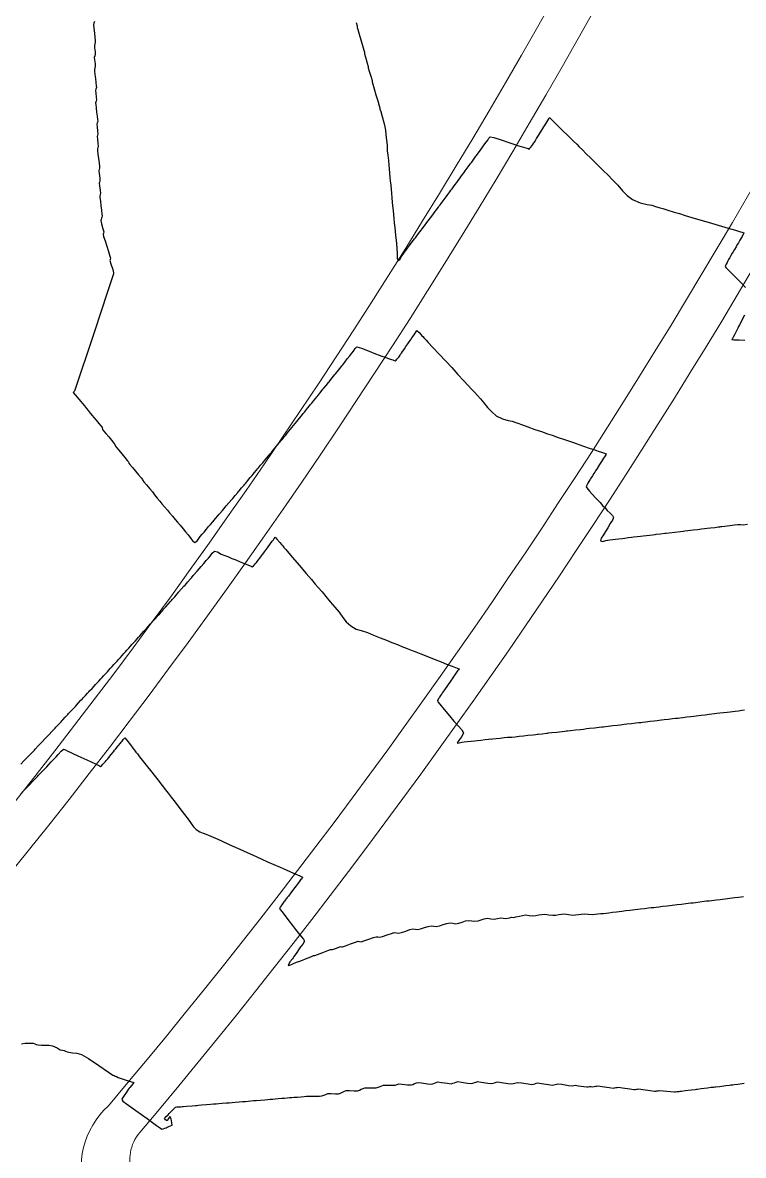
# Model space of a CAD drawing. Header units: millimetres. Extents: x 340454 to 342791, y 6993867 to 6995092.
# Drawn here: x 341823 to 341858, y 6994355.1 to 6994410.2 of the extents above; entities that cross this region are included whole.
import ezdxf

# ---------------------------------------------------------------- set-up
doc = ezdxf.new("R2010")
doc.units = ezdxf.units.MM
doc.header["$LTSCALE"] = 10
for name, color, linetype in [('T-HM-CURVA_INTERMEDIARIA', 45, 'Continuous'), ('T-HM-CURVA_MESTRA', 20, 'Continuous'), ('URB-Calçadas', 2, 'Continuous'), ('URB-Quadras', 3, 'Continuous')]:
    doc.layers.add(name, color=color, linetype=linetype)

msp = doc.modelspace()

# ---------------------------------------------------------------- linework, layer by layer
at = {"layer": 'T-HM-CURVA_INTERMEDIARIA', "color": 45, "linetype": 'Continuous', "lineweight": -3, "flags": 128}
for points, elevation in [([(341826.463, 6994410.299), (341826.439, 6994410.217), (341826.414, 6994410.135), (341826.427, 6994409.981), (341826.459, 6994409.714), (341826.481, 6994409.529), (341826.499, 6994409.373), (341826.505, 6994409.288), (341826.481, 6994409.208), (341826.457, 6994409.129), (341826.468, 6994409.009), (341826.492, 6994408.818), (341826.503, 6994408.699), (341826.48, 6994408.621), (341826.456, 6994408.543), (341826.468, 6994408.422), (341826.492, 6994408.229), (341826.504, 6994408.109), (341826.481, 6994408.033), (341826.458, 6994407.956), (341826.464, 6994407.871), (341826.484, 6994407.711), (341826.506, 6994407.519), (341826.529, 6994407.325), (341826.548, 6994407.161), (341826.555, 6994407.076), (341826.533, 6994407.002), (341826.511, 6994406.927), (341826.523, 6994406.804), (341826.548, 6994406.603), (341826.56, 6994406.481), (341826.539, 6994406.408), (341826.518, 6994406.335), (341826.525, 6994406.249), (341826.545, 6994406.084), (341826.568, 6994405.885), (341826.592, 6994405.684), (341826.612, 6994405.515), (341826.619, 6994405.429), (341826.599, 6994405.358), (341826.578, 6994405.288), (341826.591, 6994405.162), (341826.617, 6994404.953), (341826.63, 6994404.828), (341826.61, 6994404.759), (341826.59, 6994404.69), (341826.603, 6994404.564), (341826.63, 6994404.352), (341826.643, 6994404.226), (341826.624, 6994404.159), (341826.604, 6994404.091), (341826.612, 6994404.005), (341826.633, 6994403.831), (341826.658, 6994403.623), (341826.684, 6994403.413), (341826.705, 6994403.236), (341826.713, 6994403.149), (341826.694, 6994403.084), (341826.676, 6994403.02), (341826.69, 6994402.89), (341826.717, 6994402.67), (341826.731, 6994402.541), (341826.714, 6994402.478), (341826.696, 6994402.415), (341826.71, 6994402.285), (341826.738, 6994402.062), (341826.752, 6994401.933), (341826.735, 6994401.871), (341826.718, 6994401.81), (341826.726, 6994401.722), (341826.749, 6994401.54), (341826.776, 6994401.323), (341826.802, 6994401.103), (341826.825, 6994400.918), (341826.834, 6994400.829), (341826.819, 6994400.771), (341826.801, 6994400.712), (341826.783, 6994400.654), (341826.769, 6994400.596), (341826.806, 6994400.448), (341826.875, 6994400.191), (341826.912, 6994400.045), (341826.897, 6994399.988), (341826.881, 6994399.932), (341826.91, 6994399.832), (341826.978, 6994399.614), (341827.059, 6994399.354), (341827.141, 6994399.09), (341827.21, 6994398.867), (341827.24, 6994398.764), (341827.226, 6994398.712), (341827.212, 6994398.66), (341827.26, 6994398.501), (341827.349, 6994398.22), (341827.397, 6994398.062), (341827.386, 6994398.012), (341827.371, 6994397.963), (341827.29, 6994397.718), (341827.08, 6994397.081), (341826.783, 6994396.183), (341826.443, 6994395.153), (341826.102, 6994394.124), (341825.805, 6994393.224), (341825.593, 6994392.586), (341825.51, 6994392.339), (341825.469, 6994392.285), (341825.435, 6994392.232), (341825.524, 6994392.117), (341825.702, 6994391.907), (341825.798, 6994391.789), (341825.876, 6994391.694), (341825.974, 6994391.574), (341826.073, 6994391.454), (341826.153, 6994391.356), (341826.254, 6994391.233), (341826.355, 6994391.109), (341826.436, 6994391.009), (341826.539, 6994390.883), (341826.671, 6994390.723), (341826.782, 6994390.586), (341826.832, 6994390.524), (341826.858, 6994390.436), (341826.908, 6994390.373), (341827.021, 6994390.237), (341827.156, 6994390.073), (341827.293, 6994389.907), (341827.41, 6994389.765), (341827.462, 6994389.701), (341827.484, 6994389.624), (341827.536, 6994389.561), (341827.655, 6994389.418), (341827.796, 6994389.248), (341827.94, 6994389.075), (341828.062, 6994388.927), (341828.116, 6994388.861), (341828.135, 6994388.797), (341828.189, 6994388.732), (341828.313, 6994388.583), (341828.461, 6994388.406), (341828.612, 6994388.226), (341828.741, 6994388.071), (341828.797, 6994388.004), (341828.812, 6994387.953), (341828.868, 6994387.886), (341829, 6994387.732), (341829.154, 6994387.546), (341829.28, 6994387.389), (341829.387, 6994387.252), (341829.518, 6994387.09), (341829.646, 6994386.937), (341829.749, 6994386.818), (341829.877, 6994386.666), (341830.009, 6994386.507), (341830.118, 6994386.372), (341830.255, 6994386.207), (341830.389, 6994386.048), (341830.498, 6994385.923), (341830.633, 6994385.765), (341830.778, 6994385.594), (341830.898, 6994385.452), (341831.026, 6994385.302), (341831.149, 6994385.131), (341831.248, 6994384.987), (341831.35, 6994384.927), (341831.475, 6994385.024), (341831.6, 6994385.218), (341831.699, 6994385.332), (341831.793, 6994385.44), (341831.909, 6994385.575), (341832.019, 6994385.703), (341832.106, 6994385.805), (341832.216, 6994385.933), (341832.355, 6994386.096), (341832.472, 6994386.232), (341832.522, 6994386.291), (341832.56, 6994386.335), (341832.693, 6994386.492), (341832.828, 6994386.65), (341832.876, 6994386.706), (341833.004, 6994386.856), (341833.133, 6994387.009), (341833.191, 6994387.077), (341833.314, 6994387.221), (341833.438, 6994387.368), (341833.472, 6994387.409), (341833.506, 6994387.449), (341833.623, 6994387.587), (341833.741, 6994387.728), (341833.781, 6994387.775), (341833.82, 6994387.822), (341833.931, 6994387.953), (341834.044, 6994388.088), (341834.089, 6994388.141), (341834.134, 6994388.195), (341834.239, 6994388.32), (341834.346, 6994388.448), (341834.397, 6994388.508), (341834.447, 6994388.568), (341834.546, 6994388.687), (341834.648, 6994388.809), (341834.704, 6994388.876), (341834.759, 6994388.943), (341834.852, 6994389.054), (341834.948, 6994389.17), (341835.01, 6994389.244), (341835.071, 6994389.318), (341835.157, 6994389.422), (341835.248, 6994389.532), (341835.315, 6994389.612), (341835.382, 6994389.693), (341835.462, 6994389.79), (341835.547, 6994389.893), (341835.62, 6994389.981), (341835.693, 6994390.069), (341835.767, 6994390.16), (341835.846, 6994390.255), (341835.927, 6994390.354), (341836.003, 6994390.446), (341836.073, 6994390.532), (341836.143, 6994390.618), (341836.23, 6994390.724), (341836.312, 6994390.823), (341836.376, 6994390.902), (341836.44, 6994390.98), (341836.533, 6994391.094), (341836.621, 6994391.201), (341836.678, 6994391.272), (341836.736, 6994391.343), (341836.835, 6994391.464), (341836.929, 6994391.58), (341836.98, 6994391.643), (341837.031, 6994391.706), (341837.136, 6994391.835), (341837.236, 6994391.959), (341837.281, 6994392.014), (341837.326, 6994392.07), (341837.436, 6994392.206), (341837.543, 6994392.339), (341837.581, 6994392.386), (341837.619, 6994392.434), (341837.736, 6994392.578), (341837.849, 6994392.719), (341837.881, 6994392.758), (341837.912, 6994392.798), (341838.035, 6994392.95), (341838.155, 6994393.1), (341838.205, 6994393.163), (341838.333, 6994393.323), (341838.459, 6994393.481), (341838.496, 6994393.527), (341838.54, 6994393.583), (341838.642, 6994393.711), (341838.764, 6994393.863), (341838.883, 6994394.014), (341838.99, 6994394.149), (341839.067, 6994394.246), (341839.142, 6994394.366), (341839.228, 6994394.449), (341839.45, 6994394.388), (341839.829, 6994394.241), (341840.142, 6994394.117), (341840.312, 6994394.055), (341840.448, 6994394.006), (341840.609, 6994393.948), (341840.808, 6994393.876), (341840.975, 6994393.816), (341841.047, 6994393.79), (341841.094, 6994393.765), (341841.14, 6994393.803), (341841.18, 6994393.848), (341841.236, 6994393.919), (341841.267, 6994393.959), (341841.298, 6994394.003), (341841.33, 6994394.046), (341841.361, 6994394.09), (341841.399, 6994394.145), (341841.453, 6994394.225), (341841.508, 6994394.304), (341841.547, 6994394.362), (341841.619, 6994394.466), (341841.71, 6994394.601), (341841.771, 6994394.69), (341841.823, 6994394.767), (341841.868, 6994394.832), (341841.912, 6994394.898), (341842.01, 6994395.042), (341842.099, 6994395.173), (341842.153, 6994395.254), (341842.255, 6994395.149), (341842.359, 6994395.035), (341842.396, 6994394.995), (341842.433, 6994394.954), (341842.499, 6994394.884), (341842.594, 6994394.781), (341842.702, 6994394.666), (341842.932, 6994394.42), (341843.232, 6994394.098), (341843.553, 6994393.754), (341843.844, 6994393.441), (341844.15, 6994393.111), (341844.418, 6994392.822), (341844.641, 6994392.58), (341844.813, 6994392.393), (341844.97, 6994392.225), (341845.094, 6994392.092), (341845.25, 6994391.923), (341845.409, 6994391.734), (341845.591, 6994391.507), (341845.792, 6994391.283), (341846.007, 6994391.102), (341846.312, 6994390.954), (341846.593, 6994390.874), (341846.778, 6994390.829), (341846.919, 6994390.78), (341847.06, 6994390.731), (341847.237, 6994390.669), (341847.543, 6994390.561), (341847.894, 6994390.437), (341848.209, 6994390.327), (341848.498, 6994390.227), (341848.727, 6994390.148), (341849.016, 6994390.048), (341849.327, 6994389.941), (341849.762, 6994389.791), (341850.214, 6994389.635), (341850.579, 6994389.509), (341850.752, 6994389.45), (341850.884, 6994389.404), (341850.975, 6994389.372), (341851.026, 6994389.354), (341851.078, 6994389.336), (341851.225, 6994389.288), (341851.363, 6994389.239), (341851.338, 6994389.194), (341851.309, 6994389.153), (341851.278, 6994389.104), (341851.233, 6994389.033), (341851.136, 6994388.879), (341851.037, 6994388.723), (341850.918, 6994388.535), (341850.848, 6994388.425), (341850.806, 6994388.359), (341850.764, 6994388.292), (341850.687, 6994388.172), (341850.617, 6994388.063), (341850.589, 6994388.017), (341850.562, 6994387.974), (341850.515, 6994387.898), (341850.467, 6994387.814), (341850.43, 6994387.748), (341850.402, 6994387.692), (341850.379, 6994387.636), (341850.418, 6994387.583), (341850.554, 6994387.433), (341850.832, 6994387.127), (341851.066, 6994386.869), (341851.189, 6994386.733), (341851.287, 6994386.625), (341851.404, 6994386.495), (341851.546, 6994386.353), (341851.665, 6994386.237), (341851.72, 6994386.145), (341851.664, 6994386.009), (341851.587, 6994385.907), (341851.545, 6994385.833), (341851.504, 6994385.759), (341851.441, 6994385.646), (341851.335, 6994385.458), (341851.225, 6994385.3), (341851.109, 6994385.132), (341851.084, 6994385.01), (341851.18, 6994384.982), (341851.342, 6994385.02), (341851.534, 6994385.061), (341851.691, 6994385.079), (341851.817, 6994385.093), (341851.974, 6994385.112), (341852.137, 6994385.131), (341852.272, 6994385.147), (341852.432, 6994385.166), (341852.586, 6994385.184), (341852.708, 6994385.198), (341852.862, 6994385.216), (341853.026, 6994385.235), (341853.166, 6994385.252), (341853.328, 6994385.271), (341853.606, 6994385.304), (341853.748, 6994385.32), (341853.8, 6994385.327), (341854.01, 6994385.352), (341854.22, 6994385.377), (341854.28, 6994385.385), (341854.423, 6994385.401), (341854.699, 6994385.434), (341854.97, 6994385.466), (341855.11, 6994385.483), (341855.185, 6994385.493), (341855.326, 6994385.51), (341855.595, 6994385.542), (341855.796, 6994385.566), (341855.997, 6994385.59), (341856.149, 6994385.608), (341856.28, 6994385.624), (341856.442, 6994385.644), (341856.64, 6994385.667), (341856.805, 6994385.687), (341856.882, 6994385.697), (341856.933, 6994385.703), (341856.985, 6994385.71), (341857.123, 6994385.727), (341857.378, 6994385.758), (341857.604, 6994385.787), (341857.764, 6994385.804), (341857.891, 6994385.799), (341858.017, 6994385.793), (341858.235, 6994385.817)], 704), ([(341822.884, 6994374.14), (341823.033, 6994374.297), (341823.158, 6994374.427), (341823.212, 6994374.484), (341823.248, 6994374.522), (341823.393, 6994374.674), (341823.539, 6994374.827), (341823.584, 6994374.875), (341823.724, 6994375.023), (341823.865, 6994375.172), (341823.918, 6994375.228), (341824.054, 6994375.372), (341824.19, 6994375.516), (341824.253, 6994375.582), (341824.383, 6994375.721), (341824.515, 6994375.862), (341824.551, 6994375.899), (341824.586, 6994375.937), (341824.712, 6994376.071), (341824.84, 6994376.207), (341824.879, 6994376.25), (341824.919, 6994376.292), (341825.04, 6994376.422), (341825.163, 6994376.553), (341825.207, 6994376.601), (341825.252, 6994376.648), (341825.368, 6994376.773), (341825.486, 6994376.9), (341825.535, 6994376.952), (341825.583, 6994377.005), (341825.694, 6994377.124), (341825.808, 6994377.247), (341825.861, 6994377.305), (341825.915, 6994377.362), (341826.021, 6994377.477), (341826.13, 6994377.595), (341826.188, 6994377.657), (341826.245, 6994377.72), (341826.346, 6994377.829), (341826.45, 6994377.943), (341826.513, 6994378.011), (341826.575, 6994378.078), (341826.671, 6994378.183), (341826.771, 6994378.291), (341826.838, 6994378.364), (341826.905, 6994378.438), (341826.996, 6994378.536), (341827.09, 6994378.64), (341827.162, 6994378.719), (341827.234, 6994378.797), (341827.319, 6994378.891), (341827.409, 6994378.989), (341827.486, 6994379.073), (341827.562, 6994379.158), (341827.642, 6994379.246), (341827.727, 6994379.339), (341827.811, 6994379.431), (341827.89, 6994379.519), (341827.967, 6994379.604), (341828.044, 6994379.689), (341828.133, 6994379.787), (341828.217, 6994379.88), (341828.289, 6994379.96), (341828.361, 6994380.04), (341828.455, 6994380.143), (341828.544, 6994380.243), (341828.61, 6994380.317), (341828.677, 6994380.391), (341828.775, 6994380.5), (341828.87, 6994380.605), (341828.931, 6994380.674), (341828.992, 6994380.742), (341829.096, 6994380.857), (341829.195, 6994380.969), (341829.251, 6994381.031), (341829.307, 6994381.094), (341829.415, 6994381.215), (341829.52, 6994381.333), (341829.57, 6994381.389), (341829.621, 6994381.446), (341829.734, 6994381.574), (341829.844, 6994381.698), (341829.889, 6994381.748), (341829.934, 6994381.799), (341830.052, 6994381.932), (341830.168, 6994382.063), (341830.207, 6994382.107), (341830.246, 6994382.152), (341830.37, 6994382.292), (341830.491, 6994382.429), (341830.524, 6994382.467), (341830.558, 6994382.505), (341830.687, 6994382.651), (341830.813, 6994382.796), (341830.869, 6994382.859), (341831.003, 6994383.012), (341831.135, 6994383.163), (341831.179, 6994383.213), (341831.273, 6994383.32), (341831.457, 6994383.531), (341831.563, 6994383.653), (341831.658, 6994383.762), (341831.777, 6994383.899), (341831.904, 6994384.046), (341832.008, 6994384.165), (341832.097, 6994384.268), (341832.193, 6994384.415), (341832.303, 6994384.506), (341832.451, 6994384.47), (341832.632, 6994384.369), (341832.804, 6994384.298), (341832.985, 6994384.224), (341833.15, 6994384.156), (341833.337, 6994384.079), (341833.556, 6994383.988), (341833.8, 6994383.889), (341834.004, 6994383.805), (341834.092, 6994383.769), (341834.136, 6994383.741), (341834.198, 6994383.79), (341834.232, 6994383.827), (341834.283, 6994383.885), (341834.34, 6994383.955), (341834.38, 6994384.005), (341834.43, 6994384.07), (341834.504, 6994384.169), (341834.583, 6994384.274), (341834.618, 6994384.322), (341834.654, 6994384.369), (341834.732, 6994384.474), (341834.876, 6994384.667), (341835.031, 6994384.875), (341835.116, 6994384.989), (341835.169, 6994385.06), (341835.21, 6994385.125), (341835.26, 6994385.183), (341835.343, 6994385.097), (341835.481, 6994384.932), (341835.568, 6994384.825), (341835.624, 6994384.759), (341835.68, 6994384.693), (341835.77, 6994384.588), (341835.921, 6994384.41), (341836.106, 6994384.193), (341836.427, 6994383.818), (341836.77, 6994383.416), (341837.024, 6994383.12), (341837.207, 6994382.906), (341837.353, 6994382.736), (341837.536, 6994382.521), (341837.725, 6994382.297), (341837.939, 6994382.043), (341838.158, 6994381.783), (341838.362, 6994381.542), (341838.553, 6994381.284), (341838.702, 6994381.075), (341838.93, 6994380.868), (341839.198, 6994380.717), (341839.443, 6994380.64), (341839.748, 6994380.54), (341840.041, 6994380.422), (341840.356, 6994380.295), (341840.664, 6994380.171), (341840.936, 6994380.062), (341841.205, 6994379.956), (341841.42, 6994379.871), (341841.672, 6994379.772), (341841.913, 6994379.676), (341842.105, 6994379.599), (341842.347, 6994379.502), (341842.631, 6994379.39), (341842.985, 6994379.251), (341843.333, 6994379.115), (341843.599, 6994379.011), (341843.873, 6994378.905), (341844.103, 6994378.817), (341844.201, 6994378.775), (341844.173, 6994378.728), (341844.134, 6994378.679), (341844.033, 6994378.533), (341843.921, 6994378.373), (341843.87, 6994378.299), (341843.819, 6994378.226), (341843.765, 6994378.148), (341843.708, 6994378.066), (341843.608, 6994377.923), (341843.527, 6994377.808), (341843.494, 6994377.761), (341843.449, 6994377.696), (341843.404, 6994377.632), (341843.373, 6994377.586), (341843.341, 6994377.539), (341843.303, 6994377.483), (341843.271, 6994377.433), (341843.243, 6994377.39), (341843.208, 6994377.333), (341843.18, 6994377.284), (341843.153, 6994377.23), (341843.168, 6994377.174), (341843.261, 6994377.061), (341843.481, 6994376.799), (341843.74, 6994376.49), (341843.951, 6994376.238), (341844.165, 6994376.005), (341844.343, 6994375.813), (341844.423, 6994375.668), (341844.343, 6994375.489), (341844.249, 6994375.386), (341844.217, 6994375.335), (341844.185, 6994375.283), (341844.141, 6994375.22), (341844.11, 6994375.162), (341844.201, 6994375.174), (341844.342, 6994375.203), (341844.447, 6994375.218), (341844.603, 6994375.238), (341844.793, 6994375.262), (341844.962, 6994375.281), (341845.103, 6994375.295), (341845.268, 6994375.313), (341845.468, 6994375.337), (341845.635, 6994375.358), (341845.707, 6994375.367), (341845.758, 6994375.359), (341845.832, 6994375.367), (341846, 6994375.387), (341846.198, 6994375.409), (341846.391, 6994375.432), (341846.552, 6994375.45), (341846.624, 6994375.458), (341846.701, 6994375.452), (341846.774, 6994375.459), (341846.937, 6994375.477), (341847.127, 6994375.498), (341847.337, 6994375.521), (341847.542, 6994375.543), (341847.805, 6994375.572), (341847.945, 6994375.587), (341847.996, 6994375.593), (341848.047, 6994375.6), (341848.247, 6994375.622), (341848.449, 6994375.644), (341848.505, 6994375.651), (341848.56, 6994375.658), (341848.703, 6994375.674), (341848.963, 6994375.703), (341849.215, 6994375.731), (341849.354, 6994375.746), (341849.419, 6994375.754), (341849.484, 6994375.763), (341849.624, 6994375.779), (341849.875, 6994375.806), (341850.118, 6994375.833), (341850.256, 6994375.849), (341850.33, 6994375.858), (341850.403, 6994375.868), (341850.543, 6994375.883), (341850.784, 6994375.91), (341851.018, 6994375.937), (341851.155, 6994375.952), (341851.237, 6994375.963), (341851.319, 6994375.973), (341851.458, 6994375.989), (341851.69, 6994376.015), (341851.915, 6994376.04), (341852.052, 6994376.056), (341852.142, 6994376.067), (341852.231, 6994376.079), (341852.37, 6994376.095), (341852.593, 6994376.12), (341852.81, 6994376.145), (341852.947, 6994376.16), (341853.043, 6994376.173), (341853.14, 6994376.185), (341853.279, 6994376.201), (341853.494, 6994376.226), (341853.702, 6994376.25), (341853.839, 6994376.265), (341853.943, 6994376.279), (341854.046, 6994376.292), (341854.184, 6994376.308), (341854.391, 6994376.332), (341854.592, 6994376.355), (341854.729, 6994376.371), (341854.839, 6994376.385), (341854.949, 6994376.399), (341855.087, 6994376.415), (341855.287, 6994376.438), (341855.48, 6994376.461), (341855.617, 6994376.477), (341855.733, 6994376.492), (341855.849, 6994376.507), (341855.989, 6994376.523), (341856.179, 6994376.545), (341856.364, 6994376.567), (341856.503, 6994376.583), (341856.624, 6994376.599), (341856.746, 6994376.614), (341856.887, 6994376.631), (341857.07, 6994376.652), (341857.246, 6994376.673), (341857.387, 6994376.69), (341857.513, 6994376.706), (341857.64, 6994376.722), (341857.798, 6994376.741), (341857.958, 6994376.76), (341858.086, 6994376.777)], 703), ([(341822.881, 6994372.697), (341823.015, 6994372.836), (341823.074, 6994372.898), (341823.214, 6994373.044), (341823.353, 6994373.188), (341823.402, 6994373.24), (341823.547, 6994373.391), (341823.69, 6994373.541), (341823.729, 6994373.582), (341823.779, 6994373.634), (341823.892, 6994373.753), (341824.027, 6994373.895), (341824.14, 6994374.013), (341824.239, 6994374.118), (341824.363, 6994374.249), (341824.492, 6994374.384), (341824.595, 6994374.494), (341824.699, 6994374.604), (341824.845, 6994374.778), (341824.953, 6994374.873), (341825.06, 6994374.838), (341825.173, 6994374.77), (341825.287, 6994374.717), (341825.409, 6994374.661), (341825.646, 6994374.551), (341826.088, 6994374.346), (341826.516, 6994374.148), (341826.708, 6994374.059), (341826.75, 6994374.029), (341826.815, 6994374.075), (341826.858, 6994374.117), (341826.902, 6994374.165), (341826.964, 6994374.234), (341827.001, 6994374.276), (341827.031, 6994374.311), (341827.065, 6994374.352), (341827.109, 6994374.405), (341827.16, 6994374.467), (341827.271, 6994374.604), (341827.387, 6994374.745), (341827.442, 6994374.812), (341827.496, 6994374.878), (341827.617, 6994375.028), (341827.729, 6994375.165), (341827.768, 6994375.212), (341827.806, 6994375.259), (341827.862, 6994375.346), (341827.937, 6994375.421), (341828.046, 6994375.302), (341828.22, 6994375.072), (341828.336, 6994374.915), (341828.408, 6994374.821), (341828.481, 6994374.728), (341828.551, 6994374.638), (341828.66, 6994374.498), (341828.792, 6994374.328), (341828.973, 6994374.097), (341829.25, 6994373.742), (341829.539, 6994373.372), (341829.754, 6994373.098), (341829.914, 6994372.893), (341830.041, 6994372.731), (341830.201, 6994372.526), (341830.388, 6994372.284), (341830.62, 6994371.984), (341830.848, 6994371.688), (341831.022, 6994371.462), (341831.167, 6994371.257), (341831.282, 6994371.089), (341831.417, 6994370.951), (341831.591, 6994370.848), (341831.755, 6994370.785), (341831.847, 6994370.755), (341831.926, 6994370.72), (341832.005, 6994370.684), (341832.132, 6994370.628), (341832.345, 6994370.532), (341832.605, 6994370.415), (341833.056, 6994370.211), (341833.538, 6994369.994), (341833.893, 6994369.833), (341834.151, 6994369.717), (341834.355, 6994369.624), (341834.613, 6994369.509), (341834.881, 6994369.389), (341835.185, 6994369.254), (341835.496, 6994369.117), (341835.785, 6994368.988), (341836.152, 6994368.83), (341836.459, 6994368.697), (341836.591, 6994368.631), (341836.546, 6994368.561), (341836.495, 6994368.504), (341836.46, 6994368.458), (341836.375, 6994368.347), (341836.269, 6994368.208), (341836.21, 6994368.13), (341836.151, 6994368.053), (341836.015, 6994367.874), (341835.896, 6994367.72), (341835.842, 6994367.648), (341835.793, 6994367.584), (341835.746, 6994367.524), (341835.71, 6994367.476), (341835.678, 6994367.433), (341835.647, 6994367.39), (341835.613, 6994367.343), (341835.575, 6994367.289), (341835.54, 6994367.237), (341835.5, 6994367.174), (341835.47, 6994367.114), (341835.506, 6994367.063), (341835.575, 6994366.973), (341835.735, 6994366.763), (341835.927, 6994366.511), (341836.095, 6994366.289), (341836.24, 6994366.098), (341836.374, 6994365.92), (341836.513, 6994365.755), (341836.629, 6994365.62), (341836.679, 6994365.518), (341836.604, 6994365.374), (341836.521, 6994365.285), (341836.49, 6994365.24), (341836.46, 6994365.195), (341836.398, 6994365.105), (341836.309, 6994364.974), (341836.228, 6994364.854), (341836.17, 6994364.77), (341836.132, 6994364.714), (341836.094, 6994364.658), (341835.967, 6994364.513), (341835.88, 6994364.345), (341835.965, 6994364.346), (341836.116, 6994364.415), (341836.297, 6994364.497), (341836.452, 6994364.555), (341836.579, 6994364.603), (341836.728, 6994364.661), (341836.989, 6994364.766), (341837.122, 6994364.82), (341837.178, 6994364.819), (341837.314, 6994364.871), (341837.574, 6994364.971), (341837.824, 6994365.069), (341837.955, 6994365.118), (341838.044, 6994365.117), (341838.234, 6994365.188), (341838.427, 6994365.259), (341838.481, 6994365.254), (341838.535, 6994365.25), (341838.672, 6994365.297), (341838.92, 6994365.386), (341839.157, 6994365.472), (341839.29, 6994365.517), (341839.363, 6994365.507), (341839.435, 6994365.497), (341839.572, 6994365.54), (341839.808, 6994365.621), (341840.032, 6994365.7), (341840.167, 6994365.741), (341840.255, 6994365.729), (341840.342, 6994365.717), (341840.48, 6994365.757), (341840.703, 6994365.831), (341840.915, 6994365.903), (341841.052, 6994365.941), (341841.154, 6994365.927), (341841.257, 6994365.913), (341841.396, 6994365.95), (341841.607, 6994366.017), (341841.805, 6994366.083), (341841.945, 6994366.119), (341842.061, 6994366.103), (341842.177, 6994366.086), (341842.319, 6994366.121), (341842.517, 6994366.182), (341842.702, 6994366.242), (341842.845, 6994366.276), (341842.974, 6994366.258), (341843.103, 6994366.239), (341843.248, 6994366.271), (341843.432, 6994366.328), (341843.605, 6994366.382), (341843.752, 6994366.414), (341843.893, 6994366.394), (341844.034, 6994366.373), (341844.184, 6994366.403), (341844.354, 6994366.455), (341844.512, 6994366.504), (341844.664, 6994366.534), (341844.817, 6994366.512), (341844.969, 6994366.489), (341845.125, 6994366.518), (341845.28, 6994366.565), (341845.431, 6994366.61), (341845.582, 6994366.638), (341845.745, 6994366.614), (341845.909, 6994366.59), (341846.073, 6994366.625), (341846.211, 6994366.659), (341846.341, 6994366.641), (341846.471, 6994366.621), (341846.653, 6994366.656), (341846.772, 6994366.688), (341846.852, 6994366.676), (341846.96, 6994366.699), (341847.146, 6994366.74), (341847.288, 6994366.779), (341847.431, 6994366.802), (341847.614, 6994366.776), (341847.798, 6994366.748), (341847.944, 6994366.768), (341848.088, 6994366.799), (341848.231, 6994366.825), (341848.375, 6994366.837), (341848.569, 6994366.809), (341848.762, 6994366.78), (341848.908, 6994366.792), (341849.049, 6994366.815), (341849.189, 6994366.837), (341849.328, 6994366.849), (341849.531, 6994366.819), (341849.734, 6994366.789), (341849.875, 6994366.8), (341850.013, 6994366.821), (341850.148, 6994366.84), (341850.283, 6994366.852), (341850.487, 6994366.836), (341850.691, 6994366.819), (341850.829, 6994366.83), (341850.962, 6994366.848), (341851.096, 6994366.863), (341851.226, 6994366.877), (341851.353, 6994366.89), (341851.481, 6994366.905), (341851.675, 6994366.929), (341851.869, 6994366.954), (341851.997, 6994366.969), (341852.126, 6994366.983), (341852.32, 6994367.008), (341852.515, 6994367.033), (341852.646, 6994367.047), (341852.773, 6994367.061), (341852.899, 6994367.075), (341853.024, 6994367.089), (341853.223, 6994367.114), (341853.422, 6994367.14), (341853.55, 6994367.154), (341853.675, 6994367.168), (341853.798, 6994367.182), (341853.921, 6994367.195), (341854.124, 6994367.222), (341854.327, 6994367.248), (341854.452, 6994367.262), (341854.574, 6994367.275), (341854.695, 6994367.289), (341854.815, 6994367.302), (341855.022, 6994367.329), (341855.229, 6994367.356), (341855.352, 6994367.37), (341855.471, 6994367.383), (341855.59, 6994367.396), (341855.708, 6994367.41), (341855.918, 6994367.437), (341856.129, 6994367.464), (341856.249, 6994367.478), (341856.367, 6994367.491), (341856.483, 6994367.504), (341856.598, 6994367.517), (341856.725, 6994367.534), (341856.899, 6994367.556), (341857.026, 6994367.572), (341857.144, 6994367.586), (341857.26, 6994367.599), (341857.373, 6994367.612), (341857.487, 6994367.625), (341857.615, 6994367.642), (341857.793, 6994367.665), (341857.921, 6994367.681), (341858.037, 6994367.695)], 702), ([(341822.92, 6994360.531), (341823.095, 6994360.554), (341823.329, 6994360.556), (341823.483, 6994360.553), (341823.556, 6994360.521), (341823.63, 6994360.488), (341823.724, 6994360.478), (341823.894, 6994360.467), (341824.072, 6994360.454), (341824.253, 6994360.452), (341824.428, 6994360.427), (341824.648, 6994360.322), (341824.792, 6994360.236), (341824.895, 6994360.219), (341824.986, 6994360.206), (341825.058, 6994360.167), (341825.129, 6994360.128), (341825.209, 6994360.111), (341825.29, 6994360.099), (341825.398, 6994360.09), (341825.605, 6994360.064), (341825.839, 6994360), (341826.169, 6994359.807), (341826.676, 6994359.471), (341827.142, 6994359.151), (341827.349, 6994359.007), (341827.422, 6994358.983), (341827.467, 6994358.954), (341827.53, 6994358.927), (341827.614, 6994358.893), (341827.813, 6994358.826), (341828.148, 6994358.714), (341828.328, 6994358.654), (341828.385, 6994358.635), (341828.288, 6994358.518), (341828.188, 6994358.4), (341828.155, 6994358.362), (341828.11, 6994358.301), (341828.048, 6994358.216), (341827.982, 6994358.127), (341827.934, 6994358.061), (341827.902, 6994358.013), (341827.873, 6994357.968), (341827.842, 6994357.914), (341827.815, 6994357.862), (341827.794, 6994357.809), (341827.837, 6994357.739), (341828.029, 6994357.6), (341828.483, 6994357.272), (341829.023, 6994356.882), (341829.477, 6994356.555), (341829.67, 6994356.416), (341829.737, 6994356.367), (341829.808, 6994356.386), (341829.887, 6994356.411), (341829.945, 6994356.439), (341829.994, 6994356.463), (341830.053, 6994356.488), (341830.107, 6994356.51), (341830.164, 6994356.534), (341830.25, 6994356.559), (341830.232, 6994356.674), (341830.187, 6994356.881), (341830.137, 6994356.995), (341830.066, 6994356.89), (341830.005, 6994356.777), (341829.925, 6994356.823), (341829.865, 6994356.897), (341829.95, 6994356.994), (341830.041, 6994357.073), (341830.1, 6994357.133), (341830.149, 6994357.181), (341830.209, 6994357.242), (341830.31, 6994357.348), (341830.408, 6994357.442), (341830.471, 6994357.45), (341830.536, 6994357.453), (341830.598, 6994357.458), (341830.66, 6994357.463), (341830.724, 6994357.469), (341830.788, 6994357.474), (341830.944, 6994357.487), (341831.216, 6994357.51), (341831.376, 6994357.523), (341831.449, 6994357.529), (341831.521, 6994357.535), (341831.673, 6994357.548), (341831.917, 6994357.568), (341832.109, 6994357.584), (341832.258, 6994357.596), (341832.39, 6994357.607), (341832.522, 6994357.618), (341832.683, 6994357.632), (341832.864, 6994357.647), (341833.015, 6994357.659), (341833.165, 6994357.672), (341833.332, 6994357.686), (341833.5, 6994357.7), (341833.662, 6994357.713), (341833.804, 6994357.725), (341833.943, 6994357.737), (341834.076, 6994357.748), (341834.206, 6994357.759), (341834.336, 6994357.769), (341834.544, 6994357.787), (341834.753, 6994357.804), (341834.891, 6994357.816), (341835.018, 6994357.826), (341835.14, 6994357.836), (341835.261, 6994357.846), (341835.395, 6994357.857), (341835.576, 6994357.873), (341835.711, 6994357.884), (341835.839, 6994357.894), (341835.958, 6994357.904), (341836.072, 6994357.914), (341836.187, 6994357.923), (341836.325, 6994357.935), (341836.523, 6994357.951), (341836.664, 6994357.963), (341836.78, 6994357.974), (341836.896, 6994357.982), (341837.045, 6994357.981), (341837.259, 6994357.976), (341837.404, 6994357.976), (341837.519, 6994357.995), (341837.624, 6994358.021), (341837.718, 6994358.065), (341837.812, 6994358.104), (341837.961, 6994358.104), (341838.192, 6994358.094), (341838.342, 6994358.094), (341838.439, 6994358.13), (341838.532, 6994358.174), (341838.623, 6994358.216), (341838.715, 6994358.251), (341838.867, 6994358.25), (341839.106, 6994358.241), (341839.258, 6994358.241), (341839.353, 6994358.275), (341839.444, 6994358.315), (341839.532, 6994358.355), (341839.622, 6994358.387), (341839.776, 6994358.387), (341840.022, 6994358.378), (341840.177, 6994358.378), (341840.269, 6994358.41), (341840.357, 6994358.447), (341840.443, 6994358.484), (341840.53, 6994358.514), (341840.687, 6994358.514), (341840.94, 6994358.506), (341841.097, 6994358.506), (341841.185, 6994358.539), (341841.272, 6994358.571), (341841.436, 6994358.56), (341841.701, 6994358.535), (341841.864, 6994358.524), (341841.954, 6994358.552), (341842.04, 6994358.586), (341842.125, 6994358.619), (341842.21, 6994358.646), (341842.382, 6994358.624), (341842.666, 6994358.581), (341842.838, 6994358.56), (341842.924, 6994358.585), (341843.007, 6994358.616), (341843.088, 6994358.647), (341843.17, 6994358.671), (341843.346, 6994358.649), (341843.639, 6994358.604), (341843.815, 6994358.581), (341843.897, 6994358.604), (341843.977, 6994358.633), (341844.056, 6994358.661), (341844.135, 6994358.683), (341844.314, 6994358.659), (341844.616, 6994358.614), (341844.795, 6994358.59), (341844.874, 6994358.611), (341844.951, 6994358.637), (341845.027, 6994358.663), (341845.103, 6994358.683), (341845.285, 6994358.658), (341845.595, 6994358.611), (341845.777, 6994358.587), (341845.854, 6994358.606), (341845.928, 6994358.63), (341846.001, 6994358.653), (341846.075, 6994358.671), (341846.26, 6994358.646), (341846.577, 6994358.598), (341846.762, 6994358.573), (341846.836, 6994358.591), (341846.908, 6994358.612), (341846.978, 6994358.633), (341847.049, 6994358.65), (341847.237, 6994358.625), (341847.561, 6994358.575), (341847.749, 6994358.549), (341847.82, 6994358.566), (341847.889, 6994358.585), (341847.957, 6994358.605), (341848.026, 6994358.62), (341848.216, 6994358.594), (341848.547, 6994358.543), (341848.737, 6994358.517), (341848.806, 6994358.532), (341848.873, 6994358.55), (341848.939, 6994358.567), (341849.005, 6994358.582), (341849.197, 6994358.555), (341849.534, 6994358.504), (341849.727, 6994358.476), (341849.792, 6994358.491), (341849.858, 6994358.506), (341850.009, 6994358.485), (341850.269, 6994358.446), (341850.419, 6994358.425), (341850.484, 6994358.439), (341850.549, 6994358.453), (341850.634, 6994358.441), (341850.718, 6994358.429), (341850.782, 6994358.441), (341850.844, 6994358.456), (341850.906, 6994358.471), (341850.967, 6994358.483), (341851.164, 6994358.455), (341851.512, 6994358.402), (341851.709, 6994358.374), (341851.772, 6994358.384), (341851.834, 6994358.396), (341851.895, 6994358.405), (341851.957, 6994358.412), (341852.156, 6994358.384), (341852.509, 6994358.33), (341852.708, 6994358.302), (341852.77, 6994358.308), (341852.83, 6994358.317), (341852.89, 6994358.325), (341852.949, 6994358.331), (341853.151, 6994358.302), (341853.508, 6994358.249), (341853.709, 6994358.22), (341853.769, 6994358.225), (341853.827, 6994358.233), (341853.885, 6994358.24), (341853.942, 6994358.246), (341854.138, 6994358.231), (341854.486, 6994358.201), (341854.682, 6994358.186), (341854.74, 6994358.192), (341854.797, 6994358.198), (341854.854, 6994358.205), (341854.909, 6994358.211), (341854.964, 6994358.216), (341855.018, 6994358.222), (341855.196, 6994358.245), (341855.513, 6994358.286), (341855.691, 6994358.309), (341855.747, 6994358.315), (341855.803, 6994358.321), (341855.979, 6994358.344), (341856.292, 6994358.384), (341856.469, 6994358.407), (341856.527, 6994358.413), (341856.584, 6994358.419), (341856.639, 6994358.425), (341856.695, 6994358.432), (341856.871, 6994358.454), (341857.184, 6994358.494), (341857.36, 6994358.517), (341857.418, 6994358.524), (341857.475, 6994358.53), (341857.53, 6994358.536), (341857.586, 6994358.542), (341857.762, 6994358.565), (341858.074, 6994358.605)], 701)]:
    msp.add_lwpolyline(points, dxfattribs=dict(at, elevation=elevation))
at = {"layer": 'T-HM-CURVA_MESTRA', "color": 20, "linetype": 'Continuous', "lineweight": -3, "elevation": 705, "flags": 128}
for points in [[(341839.192, 6994410.244), (341839.237, 6994410.088), (341839.243, 6994410.004), (341839.272, 6994409.903), (341839.339, 6994409.676), (341839.418, 6994409.405), (341839.498, 6994409.13), (341839.566, 6994408.897), (341839.595, 6994408.795), (341839.601, 6994408.72), (341839.648, 6994408.559), (341839.734, 6994408.265), (341839.781, 6994408.105), (341839.786, 6994408.035), (341839.834, 6994407.872), (341839.922, 6994407.575), (341839.969, 6994407.413), (341839.974, 6994407.35), (341840.005, 6994407.246), (341840.075, 6994407.007), (341840.16, 6994406.721), (341840.245, 6994406.432), (341840.318, 6994406.186), (341840.349, 6994406.081), (341840.353, 6994406.028), (341840.39, 6994405.917), (341840.468, 6994405.664), (341840.545, 6994405.381), (341840.589, 6994405.169), (341840.616, 6994404.999), (341840.644, 6994404.783), (341840.676, 6994404.506), (341840.698, 6994404.268), (341840.707, 6994404.164), (341840.702, 6994404.094), (341840.712, 6994403.999), (341840.735, 6994403.78), (341840.762, 6994403.518), (341840.781, 6994403.305), (341840.795, 6994403.127), (341840.814, 6994402.91), (341840.836, 6994402.7), (341840.854, 6994402.533), (341840.875, 6994402.322), (341840.896, 6994402.108), (341840.911, 6994401.931), (341840.932, 6994401.71), (341840.952, 6994401.49), (341840.969, 6994401.316), (341840.99, 6994401.096), (341841.011, 6994400.876), (341841.028, 6994400.7), (341841.05, 6994400.481), (341841.073, 6994400.264), (341841.092, 6994400.091), (341841.116, 6994399.873), (341841.139, 6994399.65), (341841.157, 6994399.47), (341841.18, 6994399.253), (341841.19, 6994398.989), (341841.196, 6994398.769), (341841.243, 6994398.664), (341841.323, 6994398.711), (341841.408, 6994398.852), (341841.513, 6994399.019), (341841.612, 6994399.149), (341841.694, 6994399.257), (341841.797, 6994399.392), (341841.926, 6994399.562), (341842.033, 6994399.704), (341842.08, 6994399.765), (341842.113, 6994399.809), (341842.236, 6994399.972), (341842.361, 6994400.138), (341842.407, 6994400.198), (341842.523, 6994400.352), (341842.641, 6994400.51), (341842.7, 6994400.588), (341842.808, 6994400.733), (341842.92, 6994400.881), (341842.956, 6994400.93), (341842.993, 6994400.979), (341843.093, 6994401.113), (341843.197, 6994401.252), (341843.241, 6994401.311), (341843.285, 6994401.37), (341843.376, 6994401.493), (341843.473, 6994401.622), (341843.524, 6994401.692), (341843.576, 6994401.761), (341843.658, 6994401.872), (341843.747, 6994401.992), (341843.807, 6994402.073), (341843.866, 6994402.153), (341843.939, 6994402.251), (341844.019, 6994402.36), (341844.089, 6994402.455), (341844.156, 6994402.546), (341844.223, 6994402.636), (341844.289, 6994402.726), (341844.372, 6994402.839), (341844.446, 6994402.939), (341844.5, 6994403.014), (341844.555, 6994403.088), (341844.649, 6994403.216), (341844.734, 6994403.333), (341844.777, 6994403.392), (341844.82, 6994403.45), (341844.924, 6994403.593), (341845.022, 6994403.728), (341845.053, 6994403.77), (341845.084, 6994403.812), (341845.199, 6994403.97), (341845.31, 6994404.123), (341845.346, 6994404.173), (341845.461, 6994404.33), (341845.597, 6994404.518), (341845.652, 6994404.612), (341845.716, 6994404.683), (341845.891, 6994404.639), (341846.248, 6994404.526), (341846.627, 6994404.4), (341846.868, 6994404.321), (341847.051, 6994404.263), (341847.226, 6994404.208), (341847.448, 6994404.139), (341847.562, 6994404.104), (341847.611, 6994404.081), (341847.652, 6994404.118), (341847.702, 6994404.181), (341847.745, 6994404.24), (341847.79, 6994404.306), (341847.838, 6994404.379), (341847.867, 6994404.424), (341847.898, 6994404.474), (341847.977, 6994404.6), (341848.066, 6994404.744), (341848.114, 6994404.822), (341848.163, 6994404.9), (341848.227, 6994405.005), (341848.324, 6994405.161), (341848.416, 6994405.31), (341848.519, 6994405.477), (341848.569, 6994405.558), (341848.603, 6994405.614), (341848.656, 6994405.563), (341848.728, 6994405.491), (341848.878, 6994405.345), (341849.192, 6994405.037), (341849.537, 6994404.7), (341849.777, 6994404.465), (341849.93, 6994404.313), (341850.051, 6994404.193), (341850.204, 6994404.042), (341850.393, 6994403.856), (341850.601, 6994403.652), (341850.856, 6994403.401), (341851.055, 6994403.204), (341851.237, 6994403.022), (341851.434, 6994402.826), (341851.675, 6994402.586), (341851.927, 6994402.316), (341852.153, 6994402.056), (341852.38, 6994401.823), (341852.633, 6994401.633), (341853.007, 6994401.471), (341853.348, 6994401.39), (341853.58, 6994401.343), (341853.754, 6994401.291), (341853.927, 6994401.24), (341854.116, 6994401.184), (341854.367, 6994401.109), (341854.674, 6994401.017), (341854.929, 6994400.94), (341855.21, 6994400.854), (341855.532, 6994400.757), (341855.911, 6994400.643), (341856.317, 6994400.522), (341856.81, 6994400.376), (341857.288, 6994400.234), (341857.652, 6994400.126), (341857.801, 6994400.082), (341857.849, 6994400.067), (341857.897, 6994400.053), (341857.983, 6994400.036), (341858.065, 6994400.004), (341857.974, 6994399.829), (341857.864, 6994399.652), (341857.827, 6994399.588), (341857.79, 6994399.524), (341857.741, 6994399.439), (341857.678, 6994399.329), (341857.597, 6994399.187), (341857.536, 6994399.082), (341857.492, 6994399.006), (341857.432, 6994398.902), (341857.371, 6994398.796), (341857.344, 6994398.748), (341857.319, 6994398.705), (341857.283, 6994398.64), (341857.239, 6994398.556), (341857.197, 6994398.473), (341857.172, 6994398.417), (341857.152, 6994398.363), (341857.178, 6994398.317), (341857.272, 6994398.223), (341857.482, 6994398.014), (341857.705, 6994397.791), (341857.866, 6994397.629), (341857.993, 6994397.5), (341858.145, 6994397.346)], [(341858.086, 6994395.996), (341857.995, 6994395.818), (341857.904, 6994395.638), (341857.846, 6994395.524), (341857.804, 6994395.441), (341857.762, 6994395.359), (341857.699, 6994395.235), (341857.6, 6994395.042), (341857.543, 6994394.929), (341857.504, 6994394.864), (341857.48, 6994394.806), (341857.569, 6994394.797), (341857.703, 6994394.794), (341857.836, 6994394.787), (341858.099, 6994394.774)]]:
    msp.add_lwpolyline(points, dxfattribs=at)
at = {"layer": 'URB-Calçadas', "lineweight": 0}
msp.add_lwpolyline([(341465.549, 6994408.477, 0.017619), (341608.344, 6994403.976, 0.095454), (341661.137, 6994415.012), (341661.137, 6994415.012), (341661.137, 6994415.012, 0.080859), (341702.01, 6994444.146), (341702.01, 6994444.146, -0.216427), (341713.237, 6994445.318), (341715.159, 6994444.283, -0.070464), (341719.112, 6994441.373), (341762.085, 6994399.264, -0.1217), (341777.729, 6994375.246, 0.346942), (341824.461, 6994337.89), (341885.502, 6994331.862, 0.032652), (341897.249, 6994331.897, 0.063839), (341919.984, 6994336.412, 0.019522), (341947.001, 6994347.519, -0.066321), (342002.369, 6994364.024, 0.079793), (342013.358, 6994369.194), (342015.438, 6994375.96, 0.055249), (342044.396, 6994473.014), (342044.366, 6994491.724, 0.02818), (342048.626, 6994542.987, -0.045751), (342067.037, 6994709.74)], format="xyb", dxfattribs=at)
for points in [[(341790.258, 6994378.782, 0.100605), (341775.734, 6994403.864, -0.415224), (341775.807, 6994413.121, 0.158402), (341824.186, 6994548.245, -0.007285), (341825.32, 6994581.538, -0.591007), (341835.826, 6994587.824, -0.071689), (341885.087, 6994551.851, -0.211405), (341888.091, 6994544.335, -0.173668), (341813.942, 6994358.869, -0.435412), (341804.363, 6994357.388, -0.187892)], [(341827.146, 6994357.511, 0.674455), (341829.743, 6994350.432), (341886.536, 6994344.823, 0.027308), (341894.942, 6994344.783, 0.314642), (341900.382, 6994348.375, 0.109349), (341958.834, 6994497.792, 0.387106), (341955.234, 6994505.6, -0.038911), (341909.32, 6994532.857, 0.617633), (341898.03, 6994527.356, -0.153932)]]:
    msp.add_lwpolyline(points, format="xyb", close=True, dxfattribs=at)
at = {"layer": 'URB-Quadras', "color": 252, "lineweight": 0}
for points in [[(341777.389, 6994411.898, 0.158416), (341826.185, 6994548.198, -0.007287), (341827.318, 6994581.441, -0.549481), (341834.654, 6994585.615, -0.071144), (341883.012, 6994550.383, -0.213403), (341886.029, 6994542.797, -0.172257), (341812.444, 6994360.194, -0.382994), (341805.809, 6994359.427, -0.188977), (341792.674, 6994379.442, 0.101092), (341777.604, 6994405.523, -0.360343)], [(341824.328, 6994335.391, -0.242493), (341783.148, 6994357.069), (341759.849, 6994337.16, 0.093375), (341787.12, 6994314.736, 0.111669), (341822.429, 6994305.438), (341829.5, 6994304.714), (341855.043, 6994302.871), (341900.835, 6994299.568), (341920.811, 6994334.053, -0.063932), (341897.42, 6994329.403, -0.032775), (341885.301, 6994329.369)]]:
    msp.add_lwpolyline(points, format="xyb", close=True, dxfattribs=at)
for points in [[(341829.989, 6994352.92, -0.607091), (341828.669, 6994356.214, 0.15394), (341900.022, 6994527.177, -0.57716), (341907.881, 6994530.813, 0.038911), (341954.128, 6994503.357, -0.328035), (341956.858, 6994498.1, -0.109349), (341898.721, 6994349.489, -0.236826), (341894.818, 6994347.28, -0.027145), (341886.733, 6994347.315), (341829.989, 6994352.92)], [(342048.503, 6994361.753), (342015.495, 6994367.637, -0.08624), (342002.91, 6994361.578, 0.066486), (341948.033, 6994345.242, 0.000965), (341948.033, 6994345.242, -0.019539), (341920.811, 6994334.053, -0.063932), (341897.42, 6994329.403, -0.032775), (341885.301, 6994329.369), (341824.328, 6994335.391, -0.240939), (341824.328, 6994335.391, -0.345548), (341775.325, 6994374.547, 0.121255), (341760.357, 6994397.458), (341715.842, 6994441.08)]]:
    msp.add_lwpolyline(points, format="xyb", dxfattribs=at)

doc.saveas('drawing.dxf')
